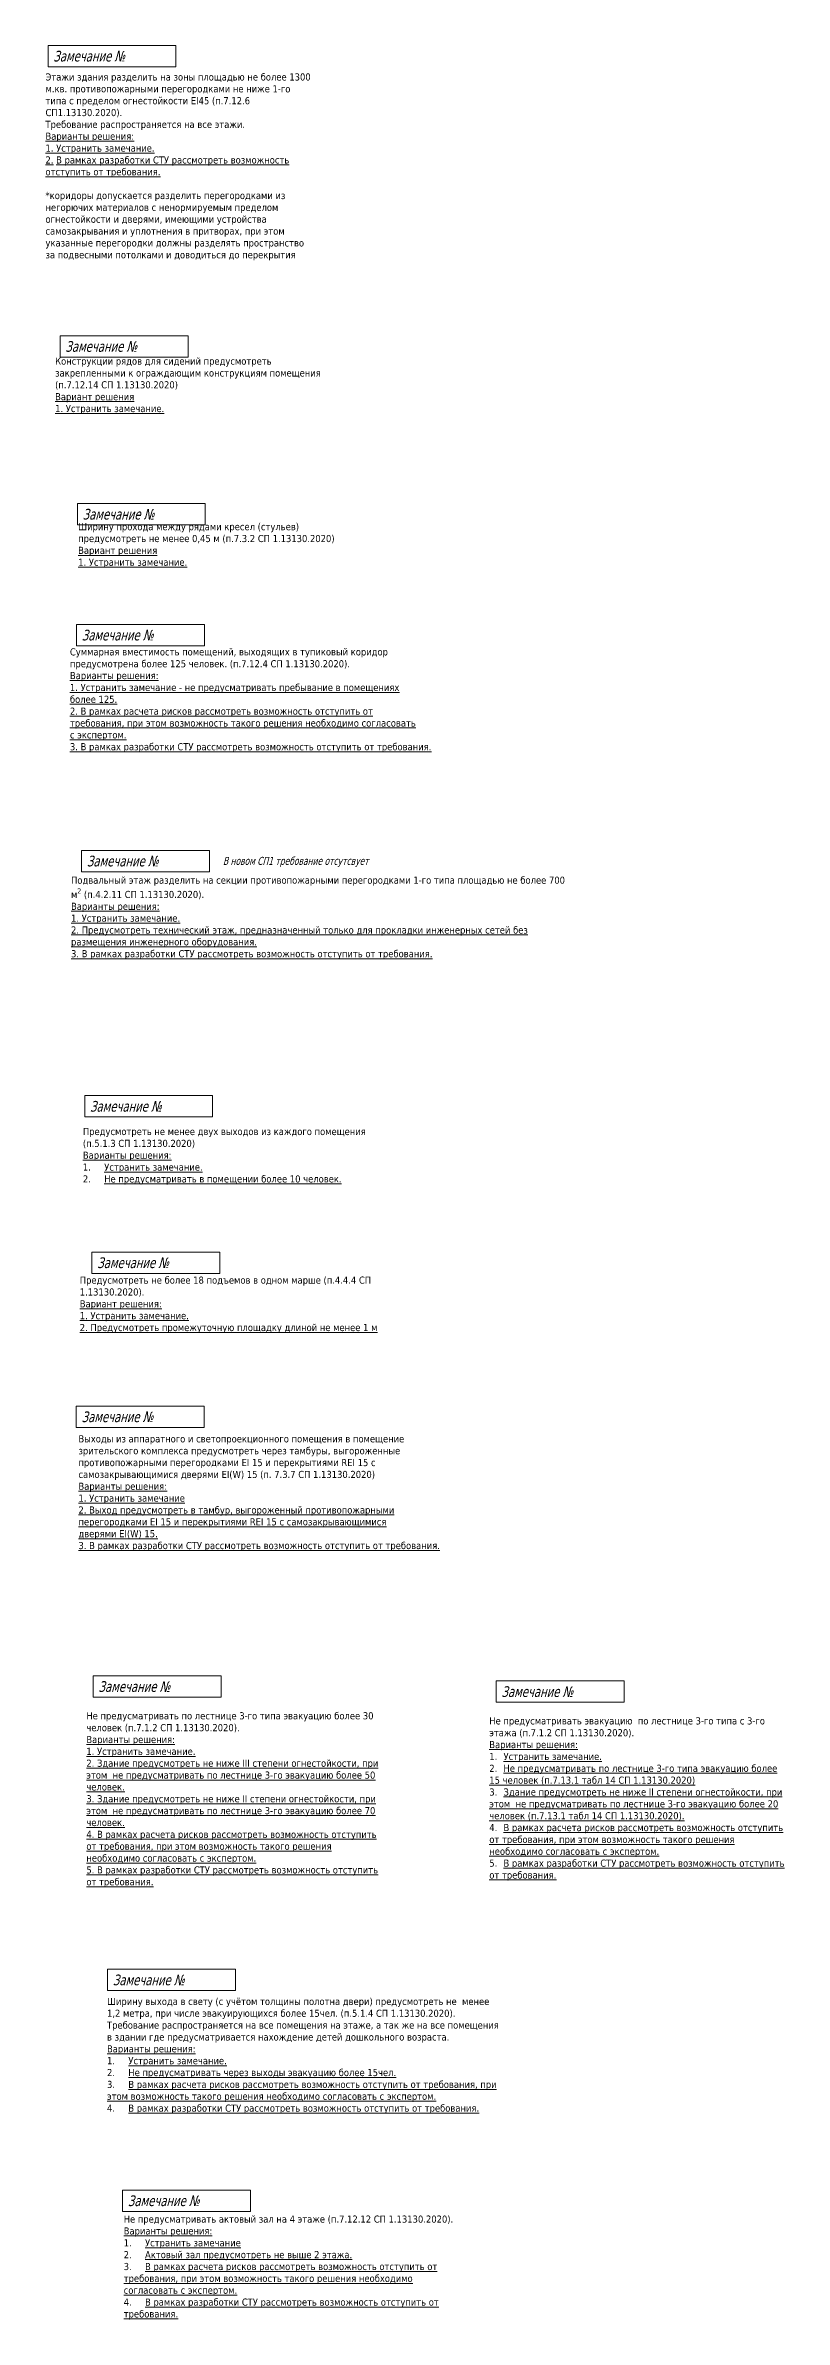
# Model space of a CAD drawing. Header units: millimetres. Extents: x -204396 to 1997851, y -2958255 to 237418.
# Drawn here: x 152571 to 214956, y -1361377 to -1169527 of the extents above; entities that cross this region are included whole.
import ezdxf

# ---------------------------------------------------------------- set-up
doc = ezdxf.new("R2010")
doc.units = ezdxf.units.MM
doc.layers.add('экспертиза', color=1, linetype='Continuous', lineweight=0)
doc.styles.add('ЭКСПЕРТИЗА', font='tahoma.ttf')

msp = doc.modelspace()

# ---------------------------------------------------------------- linework, layer by layer
at = {"layer": 'экспертиза', "lineweight": 0, "transparency": 33554687}
msp.add_lwpolyline([(152788, -1169527), (163588, -1169527), (163588, -1171327), (152788, -1171327), (152788, -1169527)], dxfattribs=at)
at = {"layer": 'экспертиза', "lineweight": 0}
for points in [[(153805, -1194019), (164605, -1194019), (164605, -1195819), (153805, -1195819), (153805, -1194019)], [(155262, -1208171), (166062, -1208171), (166062, -1209971), (155262, -1209971), (155262, -1208171)], [(155187, -1218371), (165987, -1218371), (165987, -1220171), (155187, -1220171), (155187, -1218371)], [(155883, -1258124), (166683, -1258124), (166683, -1259924), (155883, -1259924), (155883, -1258124)], [(156603, -1307075), (167403, -1307075), (167403, -1308875), (156603, -1308875), (156603, -1307075)], [(190614, -1307504), (201414, -1307504), (201414, -1309304), (190614, -1309304), (190614, -1307504)], [(157809, -1331828), (168609, -1331828), (168609, -1333628), (157809, -1333628), (157809, -1331828)]]:
    msp.add_lwpolyline(points, dxfattribs=at)
at = {"layer": 'экспертиза', "lineweight": 0, "elevation": 0}
for points in [[(155617, -1237434), (166417, -1237434), (166417, -1239234), (155617, -1239234), (155617, -1237434)], [(156493, -1271322), (167293, -1271322), (167293, -1273122), (156493, -1273122), (156493, -1271322)], [(155173, -1284319), (165973, -1284319), (165973, -1286119), (155173, -1286119), (155173, -1284319)]]:
    msp.add_lwpolyline(points, dxfattribs=at)
at = {"layer": 'экспертиза', "color": 4, "lineweight": 0}
msp.add_lwpolyline([(159076, -1350458), (169876, -1350458), (169876, -1352258), (159076, -1352258), (159076, -1350458)], dxfattribs=at)

# ---------------------------------------------------------------- texts
at = {"layer": 'экспертиза', "lineweight": 0, "ltscale": 100, "transparency": 33554687, "style": 'ЭКСПЕРТИЗА', "oblique": 14.99998, "width": 0.8}
msp.add_text('Замечание №', height=900, dxfattribs=at).set_placement((153238, -1170877))
at = {"layer": 'экспертиза', "lineweight": 0, "style": 'ЭКСПЕРТИЗА', "oblique": 14.99998, "width": 0.8}
for p in [(154255, -1195369), (155712, -1209521), (155637, -1219721), (156333, -1259474), (157053, -1308425), (191064, -1308854), (158259, -1333178)]:
    msp.add_text('Замечание №', height=900, dxfattribs=at).set_placement(p)
at = {"layer": 'экспертиза', "lineweight": 0, "ltscale": 100, "style": 'ЭКСПЕРТИЗА', "oblique": 14.99998, "width": 0.8}
for p in [(156067, -1238784), (156943, -1272672), (155623, -1285669)]:
    msp.add_text('Замечание №', height=900, dxfattribs=at).set_placement(p)
at = {"layer": 'экспертиза', "color": 2, "lineweight": 0, "style": 'ЭКСПЕРТИЗА', "oblique": 14.99998, "width": 0.8}
msp.add_text('В новом СП1 требование отсутсвует', height=675, dxfattribs=at).set_placement((167553, -1238656))
at = {"layer": 'экспертиза', "color": 4, "lineweight": 0, "style": 'ЭКСПЕРТИЗА', "oblique": 14.99998, "width": 0.8}
msp.add_text('Замечание №', height=900, dxfattribs=at).set_placement((159526, -1351808))
at = {"layer": 'экспертиза', "lineweight": 0, "ltscale": 600, "char_height": 600, "attachment_point": 1, "style": 'ЭКСПЕРТИЗА'}
for s, insert, width in [('\\pt600;Этажи здания разделить на зоны площадью не более 1300 м.кв. противопожарными перегородками не ниже 1-го типа с пределом огнестойкости EI45 (п.7.12.6 СП1.13130.2020).\\PТребование распространяется на все этажи.\\P\\ptz;{\\A1;\\L\\C6;Варианты решения:\\P1. Устранить замечание.\\P\\pt600;2\\A0;. В рамках разработки СТУ рассмотреть возможность отступить от требования. \\P}\\P{\\C6;*коридоры допускается разделить перегородками из негорючих материалов с ненормируемым пределом огнестойкости и дверями, имеющими устройства самозакрывания и уплотнения в притворах, при этом указанные перегородки должны разделять пространство за подвесными потолками и доводиться до перекрытия}', (152573, -1171883), 22394.74), ('Ширину выхода в свету (с учётом толщины полотна двери) предусмотреть не  менее 1,2 метра, при числе эвакуирующихся более 15чел. (п.5.1.4 СП 1.13130.2020).\\PТребование распространяется на все помещения на этаже, а так же на все помещения в здании где предусматривается нахождение детей дошкольного возраста.\\P{\\L\\C6;Варианты решения: \\P\\pt1800;\\l1.^I\\LУстранить замечание.\\P\\l2.^I\\LНе предусматривать через выходы эвакуацию более 15чел.\\P\\l3.^I\\LВ рамках расчета рисков рассмотреть возможность отступить от требования, при этом возможность такого решения необходимо согласовать с экспертом.\\P\\l4.^I\\LВ рамках разработки СТУ рассмотреть возможность отступить от требования.}', (157767, -1334240), 33170.81)]:
    msp.add_mtext(s, dxfattribs=dict(at, insert=insert, width=width))
at = {"layer": 'экспертиза', "lineweight": 0, "char_height": 600, "width": 22991.53, "attachment_point": 1, "style": 'ЭКСПЕРТИЗА'}
for s, insert in [('Конструкции рядов для сидений предусмотреть закрепленными к ограждающим конструкциям помещения (п.7.12.14 СП 1.13130.2020) \\P{\\L\\C6;Вариант решения \\P1. Устранить замечание.}', (153386, -1195854)), ('Ширину прохода между рядами кресел (стульев) предусмотреть не менее 0,45 м (п.7.3.2 СП 1.13130.2020) \\P{\\L\\C6;Вариант решения \\P1. Устранить замечание.}', (155331, -1209822))]:
    msp.add_mtext(s, dxfattribs=dict(at, insert=insert))
at = {"layer": 'экспертиза', "lineweight": 0, "ltscale": 100, "char_height": 600, "attachment_point": 1, "style": 'ЭКСПЕРТИЗА'}
for s, insert, width in [('\\pt1200;Суммарная вместимость помещений, выходящих в тупиковый коридор предусмотрена более 125 человек. (п.7.12.4 СП 1.13130.2020).{\\L\\C6;\\PВарианты решения:\\P1. Устранить замечание - не предусматривать пребывание в помещениях более 125.\\P2. В рамках расчета рисков рассмотреть возможность отступить от требования, при этом возможность такого решения необходимо согласовать с экспертом.\\P3. В рамках разработки СТУ рассмотреть возможность отступить от требования.}', (154637, -1220386), 29427.02), ('\\A1;\\pt1200;Подвальный этаж разделить на секции противопожарными перегородками 1-го типа площадью не более 700 м{\\H0.7x;\\S2^ ;} (п.4.2.11 СП 1.13130.2020).\\P{\\L\\C6;Варианты решения:\\P1. Устранить замечание.\\P2. Предусмотреть технический этаж, предназначенный только для прокладки инженерных сетей без размещения инженерного оборудования. \\A0;\\P3. В рамках разработки СТУ рассмотреть возможность отступить от требования.}', (154729, -1239646), 39820.43), ('Предусмотреть не менее двух выходов из каждого помещения (п.5.1.3 СП 1.13130.2020)\\P{\\L\\C6;Варианты решения: \\P\\pt1800;\\l1.^I\\LУстранить замечание.\\P\\l2.^I\\LНе предусматривать в помещении более 10 человек.}', (155730, -1260850), 25154.37), ('Предусмотреть не более 18 подъемов в одном марше (п.4.4.4 СП 1.13130.2020).\\P{\\L\\C6;Вариант решения:\\P1. Устранить замечание.\\P2. Предусмотреть промежуточную площадку длиной не менее 1 м}', (155468, -1273387), 26836.95), ('Выходы из аппаратного и светопроекционного помещения в помещение зрительского комплекса предусмотреть через тамбуры, выгороженные противопожарными перегородками EI 15 и перекрытиями REI 15 с самозакрывающимися дверями EI(W) 15 (п. 7.3.7 СП 1.13130.2020)\\P{\\A1;\\L\\C6;Варианты решения:\\P1. Устранить замечание\\P\\A0;2. Выход предусмотреть в тамбур, выгороженный противопожарными перегородками EI 15 и перекрытиями REI 15 с самозакрывающимися дверями EI(W) 15.\\P3. В рамках разработки СТУ рассмотреть возможность отступить от требования.}', (155356, -1286779), 28805.84), ('\\pt1200;Не предусматривать по лестнице 3-го типа эвакуацию более 30 человек (п.7.1.2 СП 1.13130.2020).\\P{\\L\\C6;Варианты решения:\\P1. Устранить замечание.\\P2. Здание предусмотреть не ниже III степени огнестойкости, при этом  не предусматривать по лестнице 3-го эвакуацию более 50 человек.\\P3. Здание предусмотреть не ниже II степени огнестойкости, при этом  не предусматривать по лестнице 3-го эвакуацию более 70 человек.\\P4. В рамках расчета рисков рассмотреть возможность отступить от требования, при этом возможность такого решения необходимо согласовать с экспертом.\\H0.91667x;\\l\\C0;\\P\\H1.09091x;\\L\\C6;5. В рамках разработки СТУ рассмотреть возможность отступить от требования. }', (156024, -1310144), 25338.67), ('\\pt1200;Не предусматривать эвакуацию  по лестнице 3-го типа с 3-го этажа (п.7.1.2 СП 1.13130.2020).\\P{\\L\\C6;Варианты решения:\\P\\l1.^I\\LУстранить замечание.\\P\\l\\C2;2.^I\\LНе предусматривать по лестнице 3-го типа эвакуацию более 15 человек (п.7.13.1 табл 14 СП 1.13130.2020)\\P\\l3.^I\\LЗдание предусмотреть не ниже II степени огнестойкости, при этом  не предусматривать по лестнице 3-го эвакуацию более 20 человек (п.7.13.1 табл 14 СП 1.13130.2020).\\C6;\\P\\l4.^I\\LВ рамках расчета рисков рассмотреть возможность отступить от требования, при этом возможность такого решения необходимо согласовать с экспертом.\\H0.91667x;\\l\\C0;\\P\\H1.09091x;\\C6;5.^I\\LВ рамках разработки СТУ рассмотреть возможность отступить от требования. }', (190034, -1310573), 25338.67)]:
    msp.add_mtext(s, dxfattribs=dict(at, insert=insert, width=width))
at = {"layer": 'экспертиза', "color": 4, "lineweight": 0, "ltscale": 100, "insert": (159176, -1352604), "char_height": 600, "width": 26552.35, "attachment_point": 1, "style": 'ЭКСПЕРТИЗА'}
msp.add_mtext('\\pt1200;Не предусматривать актовый зал на 4 этаже (п.7.12.12 СП 1.13130.2020).\\P{\\L\\C6;Варианты решения:\\P\\pt1800,16800;\\l1.^I\\LУстранить замечание\\P\\l2.^I\\LАктовый зал предусмотреть не выше 2 этажа.\\P\\l3.^I\\LВ рамках расчета рисков рассмотреть возможность отступить от требования, при этом возможность такого решения необходимо согласовать с экспертом.\\H0.91667x;\\l\\C0;\\P\\H1.09091x;\\C6;4.^I\\LВ рамках разработки СТУ рассмотреть возможность отступить от требования. }', dxfattribs=at)

doc.saveas('drawing.dxf')
